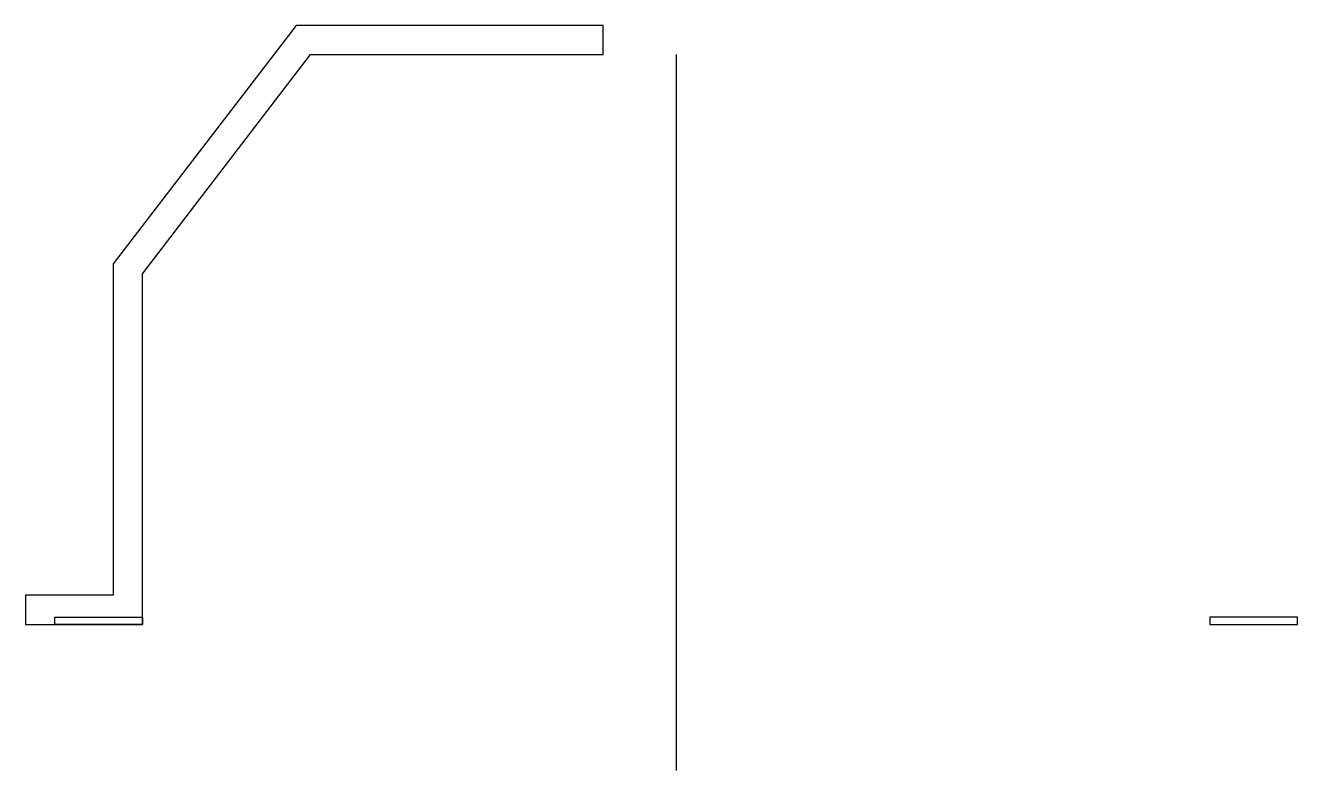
# Model space of a CAD drawing. Header units: millimetres. Extents: x -89 to 85, y 0 to 102.
import ezdxf

# ---------------------------------------------------------------- set-up
doc = ezdxf.new("R2010")
doc.units = ezdxf.units.MM
doc.layers.get('0').update_dxf_attribs({"linetype": 'CONTINUOUS'})

msp = doc.modelspace()

# ---------------------------------------------------------------- linework, layer by layer
msp.add_line((0, 98), (0, 0))
for points in [[(-89, 20), (-73, 20), (-73, 68), (-50, 98), (-10, 98), (-10, 102), (-51.97, 102), (-77, 69.36), (-77, 24), (-89, 24)], [(-73, 20), (-85, 20), (-85, 21), (-73, 21)], [(85, 21), (73, 21), (73, 20), (85, 20)]]:
    msp.add_lwpolyline(points, close=True)

doc.saveas('drawing.dxf')
